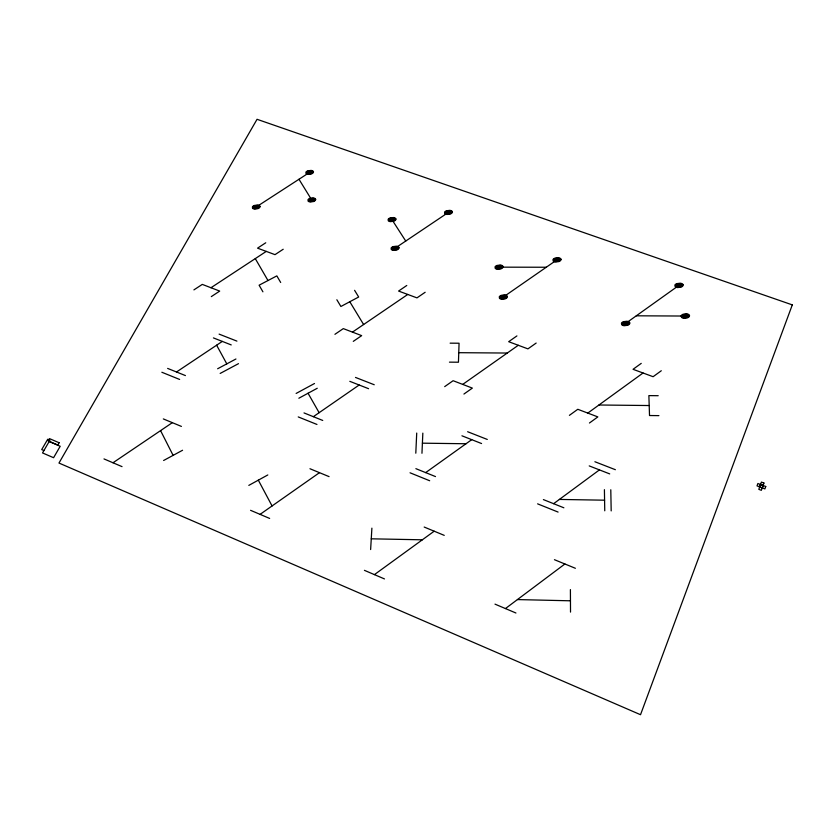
<?xml version="1.0" encoding="UTF-8"?>
<svg xmlns="http://www.w3.org/2000/svg" width="834" height="834" viewBox="0 0 834 834"><rect width="100%" height="100%" fill="white"/><g stroke="black" fill="none" stroke-linecap="round" stroke-linejoin="round"><path stroke-width="1.25" d="M421.962 453.279L422.838 433.127M415.801 453.196L416.719 433.054M370.63 549.543L371.891 528.151M762.37 487.932L763.235 485.544M759.534 486.847L760.399 484.46M505.446 608.57L564.899 563.982M553.609 503.694L599.438 469.896M374.424 574.626L434.191 531.195M589.45 423.005L597.842 416.906L577.795 409.286L569.403 415.353M661.299 370.744L653.105 376.707L633.048 369.306L641.242 363.374M587.793 413.091L643.056 372.996M625.542 323.488L678.918 285.374M425.663 472.607L471.731 439.664M463.923 394.055L472.357 388.102L453.112 380.711L444.689 386.632M536.168 343.055L527.932 348.873L508.677 341.7L516.913 335.914M462.714 384.401L518.289 345.276M260.093 514.359L319.485 472.669M503.246 297.081L556.924 259.854M313.365 416.677L359.173 385.006M352.469 332.12L407.753 294.454M353.282 341.367L361.675 335.633L343.306 328.617L334.924 334.319M425.163 292.265L416.969 297.874L398.579 291.056L406.773 285.478M112.997 462.766L172.346 422.661M394.972 248.282L448.39 212.399M176.506 371.985L222.313 341.398M210.981 287.73L266.265 251.399M211.315 296.612L219.707 291.087L202.287 284.394L193.905 289.888M283.206 249.251L275.001 254.651L257.55 248.157L265.754 242.777M256.142 207.04L309.591 172.388M248.803 485.388L267.808 474.953M298.843 398.235L317.243 388.269M163.62 460.493L182.573 450.256M296.133 393.439L314.501 383.504M217.632 368.753L235.939 358.995M220.166 373.434L238.493 363.655M498.961 267.161L546.27 267.245M636.3 315.805L685.277 316.044M450.131 343.16L459.065 343.222L458.45 362.217L449.453 362.144M458.763 352.688L507.26 353.043M658.203 395.702L648.873 395.608L649.519 415.53L658.912 415.634M598.937 405.001L649.196 405.532M422.4 443.177L466.018 443.751M559.385 499.43L604.577 500.192M371.266 538.816L422.338 539.806M517.434 599.573L570.456 600.803M760.577 484.471L763.089 485.43M759.68 486.952L762.193 487.921M594.892 461.734L615.377 469.709M589.221 465.904L609.706 473.9M355.493 377.427L374.237 384.745M349.821 381.336L368.565 388.686M219.102 334.121L236.908 341.116M467.634 431.731L487.285 439.445M213.421 337.906L231.237 344.922M461.932 435.796L481.572 443.542M543.393 499.597L563.867 507.791M537.607 503.851L558.092 512.076M304.014 412.924L322.737 420.451M298.238 416.917L316.962 424.454M167.634 368.409L185.419 375.581M415.864 468.656L435.494 476.579M161.859 372.256L179.633 379.449M410.047 472.795L429.677 480.749M554.443 559.697L575.387 568.288M309.956 468.739L329.065 476.621M163.318 418.918L181.405 426.414M424.183 527.046L444.241 535.365M495 604.139L515.933 613.011M250.565 510.314L269.653 518.435M103.989 458.919L122.035 466.633M364.427 570.341L384.464 578.921M49.175 441.54L60.204 446.273L53.584 457.71L42.534 452.935L49.915 440.216L47.715 439.278L41.7 449.589L43.9 450.537M391.917 219.582L405.741 241.047M298.979 179.268L311.718 199.952M354.586 290.315L358.672 297.008L340.897 306.485L336.853 299.75M349.8 301.741L363.614 324.53M280.683 282.476L276.836 275.887L259.113 285.197L262.918 291.827M255.287 258.613L267.985 280.537M308.048 393.241L319.13 412.694M216.632 345.203L226.796 363.864M258.321 480.165L272.072 505.957M160.566 430.615L173.107 455.364M610.79 489.756L611.186 510.908M604.41 489.652L604.754 510.804M570.404 589.586L570.519 612.104M686.121 315.94L684.433 316.149L686.121 315.94M686.966 315.836C683.765 319.464 682.712 313.115 686.966 315.836M687.81 315.732L687.748 316.211A1.887 1.668 10.9 0 1 687.268 316.753A2.961 2.617 10.9 0 1 686.549 317.128L684.505 317.379A2.961 2.617 10.8 0 1 683.671 317.201A1.887 1.668 10.9 0 1 683.004 316.795L682.806 315.877A1.887 1.668 10.9 0 1 683.286 315.335A2.961 2.617 11 0 1 684.005 314.96L686.048 314.71A2.961 2.617 11 0 1 686.882 314.887A2.012 1.772 11 0 1 687.591 315.315L687.81 315.732M688.665 315.627L688.571 316.263A2.523 2.221 11 0 1 687.925 316.983A3.941 3.482 10.9 0 1 686.966 317.483L684.255 317.827A3.941 3.482 10.8 0 1 683.14 317.587A2.523 2.221 10.8 0 1 682.243 317.056L681.983 315.825A2.523 2.231 10.9 0 1 682.629 315.106A3.951 3.492 11 0 1 683.588 314.606L686.299 314.262A3.951 3.492 11.1 0 1 687.414 314.501A2.679 2.366 11 0 1 688.373 315.075L688.665 315.627M689.51 315.513L689.395 316.315A3.148 2.783 11 0 1 688.592 317.222A4.931 4.347 10.8 0 1 687.393 317.848L683.995 318.265A4.931 4.358 10.8 0 1 682.608 317.973A3.148 2.783 10.8 0 1 681.482 317.306L681.169 315.773A3.148 2.783 10.9 0 1 681.972 314.866A4.941 4.368 11 0 1 683.161 314.241L686.559 313.824A4.941 4.368 11.1 0 1 687.946 314.126A3.346 2.961 11.1 0 1 689.145 314.825L689.51 315.513M680.586 285.165C677.416 288.731 676.384 282.507 680.586 285.165M681.43 285.061L681.357 285.53A1.866 1.637 9.3 0 1 680.878 286.062A2.919 2.565 9.2 0 1 680.169 286.437L678.157 286.688A2.919 2.565 9.2 0 1 677.333 286.51A1.866 1.637 9.2 0 1 676.666 286.125L676.478 285.228A1.866 1.637 9.3 0 1 676.958 284.696A2.929 2.565 9.3 0 1 677.667 284.321L679.679 284.071A2.929 2.565 9.4 0 1 680.502 284.248A1.981 1.741 9.3 0 1 681.211 284.655L681.43 285.061M682.264 284.957L682.17 285.582A2.492 2.179 9.3 0 1 681.534 286.291A3.899 3.409 9.2 0 1 680.586 286.781L677.896 287.125A3.899 3.409 9.2 0 1 676.801 286.886A2.492 2.179 9.2 0 1 675.915 286.375L675.665 285.176A2.492 2.179 9.3 0 1 676.301 284.467A3.899 3.419 9.3 0 1 677.25 283.977L679.929 283.633A3.899 3.419 9.4 0 1 681.034 283.873A2.648 2.314 9.4 0 1 681.972 284.415L682.264 284.957M683.098 284.853L682.983 285.635A3.107 2.721 9.3 0 1 682.191 286.521A4.868 4.264 9.2 0 1 681.003 287.136L677.646 287.563A4.868 4.264 9.1 0 1 676.27 287.271A3.107 2.721 9.2 0 1 675.165 286.615L674.852 285.124A3.117 2.731 9.2 0 1 675.644 284.238A4.879 4.274 9.4 0 1 676.833 283.623L680.19 283.206A4.879 4.274 9.4 0 1 681.555 283.497A3.305 2.898 9.4 0 1 682.744 284.175L683.098 284.853M678.105 285.322L679.752 285.27L678.105 285.322M628.919 323.06L628.815 323.707A2.502 2.231 7.4 0 1 628.158 324.436A3.909 3.503 7.3 0 1 627.199 324.926L624.489 325.27A3.909 3.503 7.2 0 1 623.384 325.031A2.502 2.231 7.2 0 1 622.498 324.489L622.279 323.269A2.502 2.241 7.3 0 1 622.925 322.539A3.92 3.503 7.4 0 1 623.895 322.039L626.595 321.705A3.92 3.503 7.5 0 1 627.7 321.945A2.658 2.377 7.5 0 1 628.638 322.508L628.919 323.06M629.764 322.956L629.628 323.759A3.127 2.794 7.4 0 1 628.815 324.666A4.889 4.368 7.3 0 1 627.616 325.291L624.218 325.719A4.889 4.368 7.2 0 1 622.842 325.416A3.127 2.794 7.2 0 1 621.737 324.749L621.455 323.206A3.127 2.794 7.3 0 1 622.268 322.31A4.9 4.389 7.4 0 1 623.478 321.684L626.866 321.257A4.9 4.389 7.5 0 1 628.242 321.559A3.326 2.971 7.5 0 1 629.409 322.268L629.764 322.956M623.905 323.373C626.553 326.813 628.513 320.339 623.905 323.373M624.729 323.436L626.386 323.383L624.729 323.436M628.075 323.175L627.992 323.655A1.877 1.678 7.4 0 1 627.502 324.197A2.94 2.627 7.3 0 1 626.782 324.572L624.749 324.822A2.94 2.627 7.3 0 1 623.926 324.645A1.877 1.678 7.3 0 1 623.259 324.238L623.092 323.321A1.877 1.678 7.3 0 1 623.582 322.779A2.94 2.627 7.4 0 1 624.301 322.404L626.334 322.153A2.94 2.627 7.4 0 1 627.158 322.331A1.991 1.783 7.4 0 1 627.866 322.758L628.075 323.175M559.385 259.551L559.301 260.01A1.814 1.595 0.6 0 1 558.811 260.521A2.846 2.502 0.6 0 1 558.102 260.886L556.122 261.136A2.846 2.502 0.5 0 1 555.329 260.959A1.814 1.595 0.5 0 1 554.693 260.583L554.547 259.708A1.814 1.605 0.5 0 1 555.037 259.186A2.846 2.512 0.6 0 1 555.746 258.832L557.717 258.582A2.846 2.512 0.6 0 1 558.519 258.748A1.929 1.699 0.7 0 1 559.187 259.155L559.385 259.551M560.208 259.447L560.094 260.052A2.419 2.137 0.6 0 1 559.437 260.75A3.784 3.336 0.6 0 1 558.499 261.23L555.861 261.563A3.784 3.336 0.5 0 1 554.798 261.334A2.419 2.137 0.5 0 1 553.953 260.833L553.755 259.655A2.419 2.137 0.5 0 1 554.412 258.967A3.795 3.346 0.6 0 1 555.35 258.488L557.988 258.154A3.795 3.346 0.7 0 1 559.051 258.384A2.575 2.262 0.7 0 1 559.948 258.915L560.208 259.447M561.021 259.343L560.886 260.104A3.023 2.669 0.7 0 1 560.073 260.969A4.733 4.17 0.6 0 1 558.884 261.574L555.59 261.98A4.733 4.17 0.5 0 1 554.266 261.699A3.023 2.669 0.5 0 1 553.203 261.073L552.963 259.614A3.023 2.669 0.5 0 1 553.776 258.748A4.743 4.18 0.6 0 1 554.964 258.144L558.248 257.737A4.743 4.18 0.7 0 1 559.583 258.019A3.211 2.836 0.7 0 1 560.709 258.686L561.021 259.343M555.34 259.76C557.863 263.023 559.833 256.841 555.34 259.76M556.132 259.812L557.748 259.749L556.132 259.812M505.738 296.768L505.633 297.238A1.824 1.637 -3 0 1 505.133 297.769A2.856 2.565 -3 0 1 504.414 298.134L502.422 298.384A2.856 2.565 -3.1 0 1 501.62 298.207A1.824 1.637 -3.1 0 1 500.994 297.821L500.859 296.925A1.824 1.637 -3.1 0 1 501.37 296.393A2.867 2.565 -3 0 1 502.089 296.028L504.08 295.778A2.867 2.565 -3 0 1 504.872 295.955A1.939 1.741 -2.9 0 1 505.55 296.362L505.738 296.768M506.561 296.664L506.436 297.29A2.439 2.179 -2.9 0 1 505.769 297.999A3.816 3.419 -3 0 1 504.81 298.489L502.141 298.822A3.816 3.419 -3.1 0 1 501.078 298.582A2.439 2.179 -3.1 0 1 500.244 298.061L500.066 296.873A2.439 2.179 -3.1 0 1 500.734 296.164A3.816 3.419 -3 0 1 501.693 295.674L504.351 295.34A3.816 3.419 -2.9 0 1 505.414 295.58A2.585 2.314 -2.9 0 1 506.311 296.122L506.561 296.664M507.385 296.56L507.228 297.342A3.044 2.731 -2.9 0 1 506.394 298.228A4.764 4.264 -3 0 1 505.196 298.833L501.87 299.25A4.764 4.264 -3.1 0 1 500.536 298.958A3.044 2.731 -3.1 0 1 499.483 298.311L499.274 296.821A3.044 2.731 -3.1 0 1 500.108 295.934A4.775 4.285 -3 0 1 501.307 295.33L504.633 294.913A4.775 4.285 -2.9 0 1 505.957 295.205A3.232 2.898 -2.9 0 1 507.082 295.882L507.385 296.56M501.661 296.977C504.153 300.313 506.217 294.006 501.661 296.977M502.454 297.029L504.08 296.977L502.454 297.029M502.235 266.744L502.11 267.36A2.408 2.137 -3.5 0 1 501.442 268.048A3.774 3.346 -3.6 0 1 500.494 268.527L497.867 268.861A3.774 3.346 -3.6 0 1 496.814 268.631A2.408 2.137 -3.7 0 1 495.98 268.131L495.813 266.963A2.408 2.137 -3.6 0 1 496.48 266.265A3.774 3.346 -3.6 0 1 497.429 265.785L500.056 265.452A3.774 3.346 -3.5 0 1 501.109 265.681A2.565 2.273 -3.5 0 1 501.995 266.223L502.235 266.744M503.058 266.64L502.892 267.412A3.013 2.669 -3.5 0 1 502.068 268.277A4.712 4.18 -3.6 0 1 500.88 268.871L497.596 269.288A4.712 4.18 -3.7 0 1 496.272 269.007A3.013 2.669 -3.7 0 1 495.24 268.371L495.031 266.911A3.013 2.669 -3.7 0 1 495.855 266.046A4.723 4.191 -3.6 0 1 497.043 265.441L500.327 265.035A4.723 4.191 -3.5 0 1 501.641 265.316A3.2 2.836 -3.5 0 1 502.746 265.983L503.058 266.64M496.605 267.005L496.73 267.891A1.804 1.605 -3.6 0 0 497.345 268.267A2.825 2.502 -3.6 0 0 498.138 268.433L500.108 268.183A2.825 2.502 -3.6 0 0 500.827 267.829A1.804 1.605 -3.5 0 0 501.317 267.307L501.234 266.453A1.918 1.699 -3.5 0 0 500.567 266.056A2.836 2.512 -3.5 0 0 499.785 265.879L497.804 266.129A2.836 2.512 -3.6 0 0 497.095 266.494A1.804 1.605 -3.6 0 0 496.605 267.005M497.387 267.057C499.858 270.331 501.891 264.138 497.387 267.057M498.169 267.109L499.774 267.057L498.169 267.109M447.629 212.357L449.192 212.305L447.629 212.357M449.995 212.201C446.836 215.547 446.096 209.741 449.995 212.201M450.787 212.097L450.694 212.534A1.762 1.532 -7.1 0 1 450.193 213.035A2.763 2.398 -7.2 0 1 449.495 213.389L447.566 213.629A2.763 2.398 -7.2 0 1 446.805 213.473A1.762 1.532 -7.2 0 1 446.2 213.108L446.096 212.263A1.762 1.532 -7.2 0 1 446.586 211.763A2.763 2.398 -7.2 0 1 447.285 211.419L449.213 211.179A2.763 2.398 -7.2 0 1 449.985 211.336A1.877 1.626 -7.1 0 1 450.621 211.721L450.787 212.097M451.59 211.992L451.455 212.587A2.356 2.043 -7.1 0 1 450.798 213.254A3.68 3.2 -7.2 0 1 449.87 213.713L447.295 214.036A3.68 3.2 -7.2 0 1 446.273 213.827A2.356 2.043 -7.3 0 1 445.471 213.348L445.335 212.222A2.356 2.043 -7.2 0 1 445.992 211.555A3.69 3.2 -7.2 0 1 446.92 211.096L449.484 210.773A3.69 3.2 -7.1 0 1 450.506 210.981A2.502 2.168 -7.1 0 1 451.361 211.492L451.59 211.992M452.393 211.899L452.226 212.628A2.94 2.554 -7.1 0 1 451.402 213.462A4.597 3.993 -7.2 0 1 450.235 214.036L447.024 214.453A4.597 3.993 -7.2 0 1 445.742 214.182A2.94 2.554 -7.3 0 1 444.741 213.577L444.564 212.18A2.94 2.554 -7.3 0 1 445.387 211.346A4.608 4.003 -7.2 0 1 446.555 210.762L449.766 210.356A4.608 4.003 -7.1 0 1 451.038 210.627A3.127 2.711 -7.1 0 1 452.101 211.263L452.393 211.899M399.006 247.771L398.819 248.522A2.971 2.606 -11 0 1 397.974 249.376A4.639 4.076 -11 0 1 396.796 249.96L393.554 250.367A4.639 4.076 -11.1 0 1 392.272 250.096A2.971 2.606 -11.2 0 1 391.282 249.47L391.125 248.042A2.971 2.606 -11.2 0 1 391.97 247.198A4.65 4.087 -11.1 0 1 393.158 246.603L396.39 246.197A4.65 4.087 -11.1 0 1 397.662 246.468A3.148 2.763 -11 0 1 398.725 247.125L399.006 247.771M393.429 248.188C395.785 251.378 397.912 245.321 393.429 248.188M394.201 248.23L395.775 248.178L394.201 248.23M397.391 247.979L397.276 248.428A1.783 1.564 -11 0 1 396.776 248.939A2.783 2.45 -11 0 1 396.067 249.293L394.117 249.533A2.783 2.45 -11.1 0 1 393.356 249.366A1.783 1.564 -11.1 0 1 392.751 249.001L392.668 248.136A1.783 1.564 -11.1 0 1 393.168 247.625A2.794 2.45 -11.1 0 1 393.877 247.271L395.827 247.031A2.794 2.45 -11.1 0 1 396.588 247.198A1.887 1.658 -11 0 1 397.224 247.583L397.391 247.979M398.193 247.875L398.047 248.469A2.377 2.085 -11 0 1 397.38 249.157A3.711 3.263 -11 0 1 396.431 249.627L393.836 249.95A3.711 3.263 -11.1 0 1 392.814 249.731A2.377 2.085 -11.2 0 1 392.011 249.241L391.897 248.094A2.377 2.085 -11.2 0 1 392.564 247.406A3.722 3.263 -11.1 0 1 393.512 246.937L396.108 246.614A3.722 3.263 -11.1 0 1 397.13 246.833A2.523 2.21 -11 0 1 397.974 247.354L398.193 247.875M395.91 219.071L395.723 219.811A2.94 2.544 -10.8 0 1 394.899 220.645A4.597 3.982 -10.8 0 1 393.721 221.218L390.51 221.635A4.597 3.982 -10.9 0 1 389.249 221.364A2.94 2.544 -11 0 1 388.269 220.76L388.123 219.352A2.94 2.554 -11 0 1 388.957 218.518A4.597 4.003 -10.9 0 1 390.124 217.945L393.325 217.538A4.597 4.003 -10.9 0 1 394.586 217.81A3.117 2.711 -10.8 0 1 395.639 218.445L395.91 219.071M390.395 219.488C392.731 222.615 394.826 216.673 390.395 219.488M391.156 219.54L392.72 219.478L391.156 219.54M394.315 219.279L394.201 219.717A1.762 1.532 -10.8 0 1 393.7 220.218A2.763 2.398 -10.9 0 1 393.002 220.562L391.073 220.812A2.763 2.398 -10.9 0 1 390.322 220.645A1.762 1.532 -10.9 0 1 389.728 220.291L389.634 219.446A1.762 1.532 -10.9 0 1 390.135 218.946A2.763 2.398 -10.9 0 1 390.844 218.602L392.762 218.352A2.763 2.398 -10.9 0 1 393.523 218.518A1.866 1.626 -10.8 0 1 394.148 218.904L394.315 219.279M395.108 219.175L394.962 219.759A2.346 2.043 -10.8 0 1 394.305 220.437A3.68 3.19 -10.8 0 1 393.356 220.895L390.792 221.218A3.68 3.19 -10.9 0 1 389.78 221.01A2.346 2.043 -10.9 0 1 388.998 220.52L388.873 219.405A2.346 2.043 -11 0 1 389.541 218.737A3.68 3.2 -10.9 0 1 390.489 218.268L393.043 217.945A3.68 3.2 -10.9 0 1 394.055 218.164A2.492 2.168 -10.8 0 1 394.899 218.675L395.108 219.175M313.292 199.743C310.102 203.037 309.529 197.345 313.292 199.743M314.074 199.649L313.949 200.077A1.741 1.491 -15.2 0 1 313.448 200.567A2.731 2.335 -15.2 0 1 312.75 200.911L310.853 201.15A2.731 2.335 -15.3 0 1 310.112 200.994A1.741 1.491 -15.3 0 1 309.539 200.64L309.477 199.816A1.741 1.491 -15.3 0 1 309.977 199.326A2.731 2.335 -15.3 0 1 310.686 198.982L312.573 198.742A2.731 2.335 -15.3 0 1 313.313 198.899A1.845 1.585 -15.2 0 1 313.928 199.274L314.074 199.649M314.856 199.545L314.699 200.118A2.325 1.991 -15.2 0 1 314.022 200.775A3.638 3.107 -15.2 0 1 313.094 201.234L310.561 201.557A3.638 3.107 -15.3 0 1 309.57 201.348A2.325 1.981 -15.3 0 1 308.809 200.869L308.726 199.774A2.325 1.991 -15.3 0 1 309.404 199.118A3.638 3.117 -15.3 0 1 310.342 198.659L312.865 198.336A3.638 3.117 -15.3 0 1 313.855 198.555A2.471 2.106 -15.2 0 1 314.658 199.055L314.856 199.545M315.648 199.441L315.45 200.16A2.898 2.481 -15.2 0 1 314.606 200.984A4.545 3.889 -15.2 0 1 313.438 201.557L310.269 201.953A4.545 3.889 -15.3 0 1 309.039 201.692A2.898 2.481 -15.3 0 1 308.09 201.109L307.986 199.733A2.909 2.481 -15.3 0 1 308.83 198.909A4.556 3.899 -15.3 0 1 309.998 198.346L313.157 197.939A4.556 3.899 -15.3 0 1 314.387 198.2A3.086 2.638 -15.2 0 1 315.398 198.826L315.648 199.441M310.967 199.899L312.5 199.847L310.967 199.899M311.145 172.19C307.996 175.421 307.423 169.844 311.145 172.19M311.926 172.096L311.801 172.513A1.72 1.459 -14.7 0 1 311.301 172.992A2.7 2.283 -14.8 0 1 310.613 173.336L308.736 173.576A2.7 2.283 -14.8 0 1 307.996 173.42A1.72 1.459 -14.8 0 1 307.433 173.076L307.371 172.263A1.72 1.459 -14.8 0 1 307.871 171.783A2.7 2.294 -14.8 0 1 308.57 171.45L310.446 171.21A2.7 2.294 -14.8 0 1 311.176 171.356A1.835 1.553 -14.8 0 1 311.78 171.731L311.926 172.096M312.698 171.992L312.541 172.555A2.294 1.949 -14.7 0 1 311.874 173.201A3.597 3.044 -14.7 0 1 310.946 173.649L308.444 173.972A3.597 3.044 -14.8 0 1 307.465 173.764A2.294 1.949 -14.8 0 1 306.714 173.305L306.631 172.221A2.304 1.949 -14.9 0 1 307.298 171.585A3.607 3.055 -14.8 0 1 308.226 171.137L310.728 170.814A3.607 3.055 -14.8 0 1 311.707 171.022A2.439 2.064 -14.7 0 1 312.5 171.502L312.698 171.992M313.48 171.887L313.282 172.596A2.877 2.429 -14.7 0 1 312.448 173.399A4.493 3.805 -14.7 0 1 311.291 173.962L308.163 174.358A4.493 3.805 -14.8 0 1 306.943 174.108A2.877 2.429 -14.9 0 1 305.995 173.535L305.901 172.179A2.877 2.439 -14.9 0 1 306.735 171.377A4.504 3.816 -14.9 0 1 307.892 170.824L311.009 170.417A4.504 3.816 -14.8 0 1 312.229 170.678A3.055 2.585 -14.7 0 1 313.23 171.283L313.48 171.887M308.851 172.346L310.363 172.294L308.851 172.346M260.072 206.54L259.854 207.259A2.909 2.471 -18.2 0 1 258.999 208.083A4.545 3.868 -18.2 0 1 257.821 208.656L254.672 209.053A4.545 3.868 -18.3 0 1 253.453 208.792A2.909 2.471 -18.4 0 1 252.514 208.198L252.441 206.822A2.909 2.471 -18.4 0 1 253.296 206.008A4.556 3.878 -18.4 0 1 254.464 205.435L257.623 205.028A4.556 3.878 -18.3 0 1 258.842 205.3A3.086 2.627 -18.3 0 1 259.833 205.925L260.072 206.54M254.662 206.957C256.841 210.022 259.072 204.184 254.662 206.957M255.402 206.999L256.935 206.947L255.402 206.999M258.498 206.738L258.373 207.176A1.741 1.48 -18.3 0 1 257.862 207.666A2.731 2.325 -18.3 0 1 257.153 208.01L255.256 208.25A2.731 2.325 -18.3 0 1 254.526 208.093A1.741 1.48 -18.3 0 1 253.963 207.739L253.922 206.915A1.741 1.48 -18.4 0 1 254.433 206.415A2.731 2.325 -18.4 0 1 255.141 206.081L257.028 205.842A2.731 2.325 -18.3 0 1 257.769 205.998A1.856 1.574 -18.3 0 1 258.363 206.373L258.498 206.738M259.291 206.644L259.113 207.218A2.325 1.981 -18.2 0 1 258.425 207.875A3.638 3.096 -18.2 0 1 257.487 208.333L254.964 208.656A3.638 3.096 -18.3 0 1 253.984 208.448A2.325 1.981 -18.4 0 1 253.244 207.968L253.182 206.863A2.325 1.981 -18.4 0 1 253.859 206.217A3.649 3.096 -18.4 0 1 254.808 205.758L257.32 205.435A3.649 3.107 -18.3 0 1 258.3 205.644A2.471 2.106 -18.3 0 1 259.093 206.144L259.291 206.644M763.944 483.042L761.338 490.319L758.815 489.349L761.432 482.083L763.944 483.042M765.748 486.503L764.893 488.901L757.022 485.888L757.887 483.501L765.748 486.503M792.3 304.879L640.522 714.707L58.974 463.047L257.049 119.293L792.3 304.879M59.12 442.75L57.796 445.022L48.153 440.884L49.477 438.611L59.12 442.75"/></g></svg>
